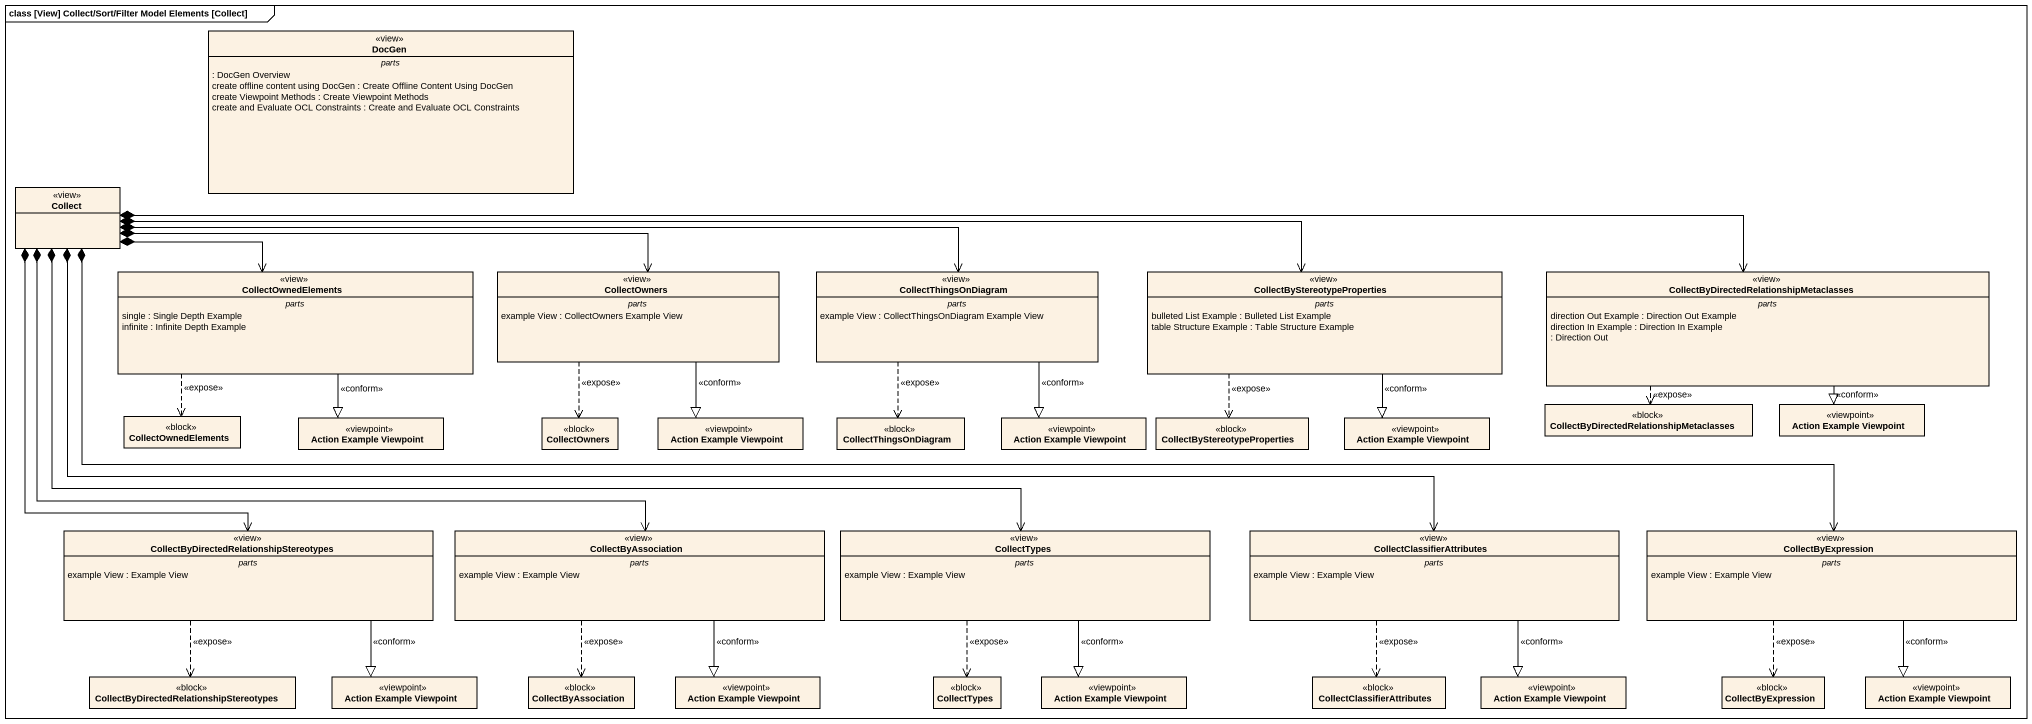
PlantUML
@startuml
mainframe class [View] Collect/Sort/Filter Model Elements [Collect]
hide circle
hide empty members
class DocGen <<view>> {
  -- parts --
  : DocGen Overview
  create offline content using DocGen : Create Offline Content Using DocGen
  create Viewpoint Methods : Create Viewpoint Methods
  create and Evaluate OCL Constraints : Create and Evaluate OCL Constraints
}
class Collect <<view>>
class CollectOwnedElements <<view>> {
  -- parts --
  single : Single Depth Example
  infinite : Infinite Depth Example
}
class CollectOwners <<view>> {
  -- parts --
  example View : CollectOwners Example View
}
class CollectThingsOnDiagram <<view>> {
  -- parts --
  example View : CollectThingsOnDiagram Example View
}
class "CollectByStereotypeProperties" as CollectByStereotypePropertie <<view>> {
  -- parts --
  bulleted List Example : Bulleted List Example
  table Structure Example : Table Structure Example
}
class "CollectByDirectedRelationshipMetaclasses" as CollectByDirectedRelationshi <<view>> {
  -- parts --
  direction Out Example : Direction Out Example
  direction In Example : Direction In Example
  : Direction Out
}
class "CollectOwnedElements" as CollectOwnedElements_2 <<block>>
class "Action Example Viewpoint" as Action_Example_Viewpoint <<viewpoint>>
class "CollectOwners" as CollectOwners_2 <<block>>
class "Action Example Viewpoint" as Action_Example_Viewpoint_2 <<viewpoint>>
class "CollectThingsOnDiagram" as CollectThingsOnDiagram_2 <<block>>
class "Action Example Viewpoint" as Action_Example_Viewpoint_3 <<viewpoint>>
class "CollectByStereotypeProperties" as CollectByStereotypePropertie_2 <<block>>
class "Action Example Viewpoint" as Action_Example_Viewpoint_4 <<viewpoint>>
class "CollectByDirectedRelationshipMetaclasses" as CollectByDirectedRelationshi_2 <<block>>
class "Action Example Viewpoint" as Action_Example_Viewpoint_5 <<viewpoint>>
class "CollectByDirectedRelationshipStereotypes" as CollectByDirectedRelationshi_3 <<view>> {
  -- parts --
  example View : Example View
}
class CollectByAssociation <<view>> {
  -- parts --
  example View : Example View
}
class CollectTypes <<view>> {
  -- parts --
  example View : Example View
}
class CollectClassifierAttributes <<view>> {
  -- parts --
  example View : Example View
}
class CollectByExpression <<view>> {
  -- parts --
  example View : Example View
}
class "CollectByDirectedRelationshipStereotypes" as CollectByDirectedRelationshi_4 <<block>>
class "Action Example Viewpoint" as Action_Example_Viewpoint_6 <<viewpoint>>
class "CollectByAssociation" as CollectByAssociation_2 <<block>>
class "Action Example Viewpoint" as Action_Example_Viewpoint_7 <<viewpoint>>
class "CollectTypes" as CollectTypes_2 <<block>>
class "Action Example Viewpoint" as Action_Example_Viewpoint_8 <<viewpoint>>
class "CollectClassifierAttributes" as CollectClassifierAttributes_2 <<block>>
class "Action Example Viewpoint" as Action_Example_Viewpoint_9 <<viewpoint>>
class "CollectByExpression" as CollectByExpression_2 <<block>>
class "Action Example Viewpoint" as Action_Example_Viewpoint_10 <<viewpoint>>
Collect *-right-> CollectOwnedElements
Collect *-right-> CollectOwners
Collect *-right-> CollectThingsOnDiagram
Collect *-right-> CollectByStereotypePropertie
Collect *-right-> CollectByDirectedRelationshi
Collect *--> CollectByDirectedRelationshi_3
Collect *--> CollectByAssociation
Collect *-right-> CollectTypes
Collect *-right-> CollectClassifierAttributes
Collect *-right-> CollectByExpression
CollectOwnedElements ..> CollectOwnedElements_2 : <<expose>>
CollectOwnedElements --|> Action_Example_Viewpoint : <<conform>>
CollectOwners ..> CollectOwners_2 : <<expose>>
CollectOwners --|> Action_Example_Viewpoint_2 : <<conform>>
CollectThingsOnDiagram ..> CollectThingsOnDiagram_2 : <<expose>>
CollectThingsOnDiagram --|> Action_Example_Viewpoint_3 : <<conform>>
CollectByStereotypePropertie ..> CollectByStereotypePropertie_2 : <<expose>>
CollectByStereotypePropertie --|> Action_Example_Viewpoint_4 : <<conform>>
CollectByDirectedRelationshi ..> CollectByDirectedRelationshi_2 : <<expose>>
CollectByDirectedRelationshi --|> Action_Example_Viewpoint_5 : <<conform>>
CollectByDirectedRelationshi_3 ..> CollectByDirectedRelationshi_4 : <<expose>>
CollectByDirectedRelationshi_3 --|> Action_Example_Viewpoint_6 : <<conform>>
CollectByAssociation ..> CollectByAssociation_2 : <<expose>>
CollectByAssociation --|> Action_Example_Viewpoint_7 : <<conform>>
CollectTypes ..> CollectTypes_2 : <<expose>>
CollectTypes --|> Action_Example_Viewpoint_8 : <<conform>>
CollectClassifierAttributes ..> CollectClassifierAttributes_2 : <<expose>>
CollectClassifierAttributes --|> Action_Example_Viewpoint_9 : <<conform>>
CollectByExpression ..> CollectByExpression_2 : <<expose>>
CollectByExpression --|> Action_Example_Viewpoint_10 : <<conform>>
@enduml
